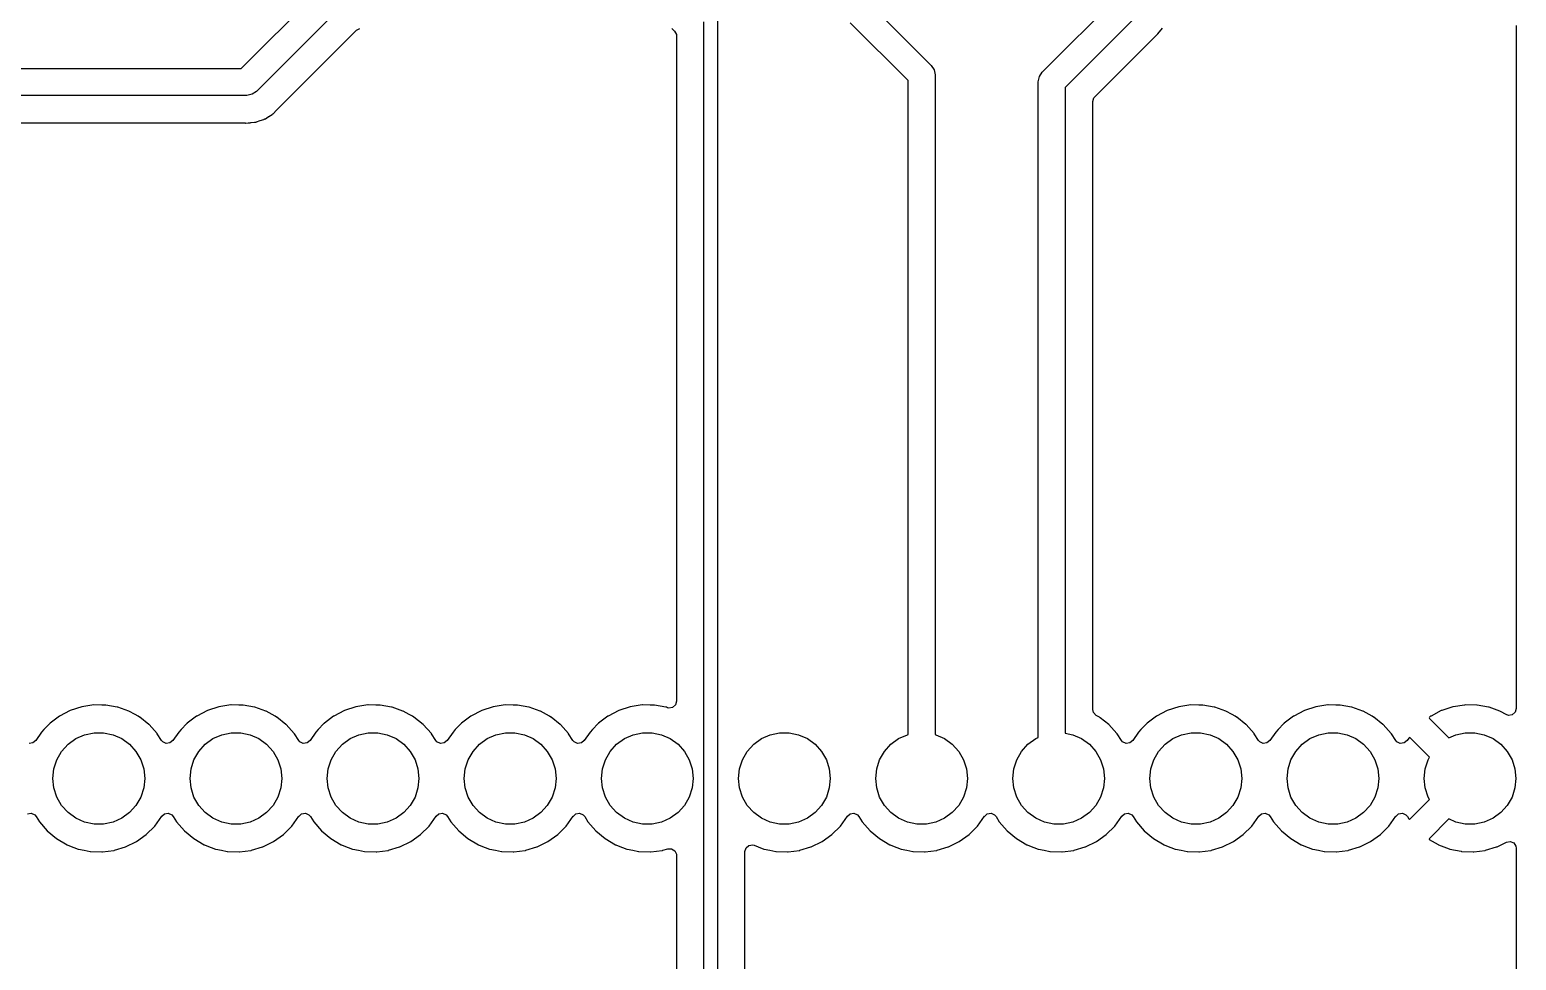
# Model space of a CAD drawing. Extents: x 132 to 182, y -154 to -53.
# Drawn here: x 154.8 to 182.34, y -136.67 to -119.43 of the extents above; entities that cross this region are included whole.
import ezdxf

# ---------------------------------------------------------------- set-up
doc = ezdxf.new("R2010")
doc.units = 0
doc.layers.add('BLACK', color=7, linetype='CONTINUOUS')

msp = doc.modelspace()

# ---------------------------------------------------------------- linework, layer by layer
at = {"layer": 'BLACK', "linetype": 'CONTINUOUS'}
for p, q in [((158.723, -120.146), (160.415, -118.454)), ((160.767, -118.808), (159.003, -120.573)), ((170.357, -118.949), (171.5, -120.092)), ((173.559, -120.219), (174.956, -118.822)), ((175.31, -119.176), (173.986, -120.5)), ((159.372, -120.923), (160.854, -119.44)), ((160.854, -119.44), (160.917, -119.406)), ((166.698, -119.41), (166.748, -119.46)), ((166.748, -119.46), (166.782, -119.522)), ((167.293, -143.865), (167.293, -119.286)), ((167.543, -119.234), (167.543, -143.917)), ((171.073, -120.373), (170.003, -119.303)), ((174.531, -120.673), (175.701, -119.504)), ((175.701, -119.504), (175.783, -119.4)), ((182.339, -119.354), (182.339, -132.007)), ((166.782, -119.522), (166.784, -119.549)), ((166.784, -119.549), (166.784, -131.871)), ((137.666, -120.146), (158.723, -120.146)), ((171.5, -120.092), (171.554, -120.173)), ((171.554, -120.173), (171.573, -120.269)), ((171.573, -120.269), (171.573, -132.488)), ((173.486, -120.396), (173.505, -120.3)), ((173.505, -120.3), (173.559, -120.219)), ((159.003, -120.573), (158.922, -120.627)), ((171.073, -132.488), (171.073, -120.373)), ((173.486, -132.542), (173.486, -120.396)), ((173.986, -120.5), (173.986, -132.461)), ((158.826, -120.646), (137.77, -120.646)), ((158.922, -120.627), (158.826, -120.646)), ((174.494, -120.762), (174.515, -120.694)), ((174.494, -132.022), (174.494, -120.762)), ((174.515, -120.694), (174.531, -120.673)), ((139.304, -121.154), (158.759, -121.154)), ((158.759, -121.154), (158.778, -121.156)), ((158.778, -121.156), (158.792, -121.158)), ((158.807, -121.159), (158.852, -121.155)), ((158.852, -121.155), (158.862, -121.154)), ((158.862, -121.154), (158.87, -121.154)), ((158.87, -121.154), (158.884, -121.153)), ((158.884, -121.153), (158.899, -121.151)), ((158.899, -121.151), (158.903, -121.151)), ((158.903, -121.151), (158.969, -121.145)), ((158.969, -121.145), (158.969, -121.145)), ((158.969, -121.145), (158.976, -121.145)), ((158.976, -121.145), (158.983, -121.143)), ((158.983, -121.143), (158.989, -121.141)), ((158.989, -121.141), (158.995, -121.14)), ((158.995, -121.14), (159.002, -121.139)), ((159.002, -121.139), (159.071, -121.114)), ((159.071, -121.114), (159.075, -121.113)), ((159.075, -121.113), (159.137, -121.093)), ((159.137, -121.093), (159.144, -121.09)), ((159.137, -121.093), (159.137, -121.093)), ((159.144, -121.09), (159.15, -121.087)), ((159.15, -121.087), (159.156, -121.084)), ((159.156, -121.084), (159.161, -121.081)), ((159.161, -121.081), (159.168, -121.079)), ((159.168, -121.079), (159.221, -121.044)), ((159.221, -121.044), (159.229, -121.039)), ((159.229, -121.039), (159.233, -121.036)), ((159.233, -121.036), (159.295, -120.999)), ((159.295, -120.999), (159.304, -120.991)), ((159.304, -120.991), (159.307, -120.989)), ((159.304, -120.991), (159.304, -120.991)), ((159.307, -120.989), (159.31, -120.986)), ((159.31, -120.986), (159.316, -120.982)), ((159.316, -120.982), (159.369, -120.926)), ((159.369, -120.926), (159.372, -120.923)), ((158.792, -121.158), (158.792, -121.158)), ((158.792, -121.158), (158.8, -121.159)), ((158.8, -121.159), (158.807, -121.159)), ((158.807, -121.159), (158.807, -121.159)), ((166.784, -131.871), (166.764, -131.94)), ((155.352, -132.149), (155.182, -132.277)), ((155.357, -132.146), (155.352, -132.149)), ((155.352, -132.149), (155.352, -132.149)), ((155.555, -132.043), (155.357, -132.146)), ((155.767, -131.973), (155.555, -132.043)), ((155.988, -131.939), (155.767, -131.973)), ((155.993, -131.939), (155.988, -131.939)), ((156.137, -131.941), (155.993, -131.939)), ((155.993, -131.939), (155.993, -131.939)), ((156.211, -131.942), (156.137, -131.941)), ((156.216, -131.943), (156.211, -131.942)), ((156.426, -131.98), (156.216, -131.943)), ((156.216, -131.943), (156.216, -131.943)), ((156.431, -131.981), (156.426, -131.98)), ((156.426, -131.98), (156.426, -131.98)), ((156.436, -131.983), (156.431, -131.981)), ((156.637, -132.054), (156.436, -131.983)), ((156.436, -131.983), (156.436, -131.983)), ((156.642, -132.056), (156.637, -132.054)), ((156.637, -132.054), (156.637, -132.054)), ((156.754, -132.118), (156.642, -132.056)), ((156.812, -132.15), (156.754, -132.118)), ((156.837, -132.164), (156.812, -132.15)), ((156.841, -132.167), (156.837, -132.164)), ((157.009, -132.299), (156.841, -132.167)), ((156.841, -132.167), (156.841, -132.167)), ((157.892, -132.149), (157.722, -132.277)), ((157.897, -132.146), (157.892, -132.149)), ((157.892, -132.149), (157.892, -132.149)), ((158.095, -132.043), (157.897, -132.146)), ((158.307, -131.973), (158.095, -132.043)), ((158.528, -131.939), (158.307, -131.973)), ((158.533, -131.939), (158.528, -131.939)), ((158.677, -131.941), (158.533, -131.939)), ((158.533, -131.939), (158.533, -131.939)), ((158.751, -131.942), (158.677, -131.941)), ((158.756, -131.943), (158.751, -131.942)), ((158.966, -131.98), (158.756, -131.943)), ((158.756, -131.943), (158.756, -131.943)), ((158.971, -131.981), (158.966, -131.98)), ((158.966, -131.98), (158.966, -131.98)), ((158.976, -131.983), (158.971, -131.981)), ((159.177, -132.054), (158.976, -131.983)), ((158.976, -131.983), (158.976, -131.983)), ((159.182, -132.056), (159.177, -132.054)), ((159.177, -132.054), (159.177, -132.054)), ((159.294, -132.118), (159.182, -132.056)), ((159.352, -132.15), (159.294, -132.118)), ((159.377, -132.164), (159.352, -132.15)), ((159.381, -132.167), (159.377, -132.164)), ((159.549, -132.299), (159.381, -132.167)), ((159.381, -132.167), (159.381, -132.167)), ((160.432, -132.149), (160.262, -132.277)), ((160.437, -132.146), (160.432, -132.149)), ((160.432, -132.149), (160.432, -132.149)), ((160.635, -132.043), (160.437, -132.146)), ((160.847, -131.973), (160.635, -132.043)), ((161.068, -131.939), (160.847, -131.973)), ((161.073, -131.939), (161.068, -131.939)), ((161.217, -131.941), (161.073, -131.939)), ((161.073, -131.939), (161.073, -131.939)), ((161.291, -131.942), (161.217, -131.941)), ((161.296, -131.943), (161.291, -131.942)), ((161.506, -131.98), (161.296, -131.943)), ((161.296, -131.943), (161.296, -131.943)), ((161.511, -131.981), (161.506, -131.98)), ((161.506, -131.98), (161.506, -131.98)), ((161.516, -131.983), (161.511, -131.981)), ((161.717, -132.054), (161.516, -131.983)), ((161.516, -131.983), (161.516, -131.983)), ((161.722, -132.056), (161.717, -132.054)), ((161.717, -132.054), (161.717, -132.054)), ((161.834, -132.118), (161.722, -132.056)), ((161.892, -132.15), (161.834, -132.118)), ((161.917, -132.164), (161.892, -132.15)), ((161.921, -132.167), (161.917, -132.164)), ((162.089, -132.299), (161.921, -132.167)), ((161.921, -132.167), (161.921, -132.167)), ((162.972, -132.149), (162.802, -132.277)), ((162.977, -132.146), (162.972, -132.149)), ((162.972, -132.149), (162.972, -132.149)), ((163.175, -132.043), (162.977, -132.146)), ((163.387, -131.973), (163.175, -132.043)), ((163.608, -131.939), (163.387, -131.973)), ((163.613, -131.939), (163.608, -131.939)), ((163.757, -131.941), (163.613, -131.939)), ((163.613, -131.939), (163.613, -131.939)), ((163.831, -131.942), (163.757, -131.941)), ((163.836, -131.943), (163.831, -131.942)), ((164.046, -131.98), (163.836, -131.943)), ((163.836, -131.943), (163.836, -131.943)), ((164.051, -131.981), (164.046, -131.98)), ((164.046, -131.98), (164.046, -131.98)), ((164.056, -131.983), (164.051, -131.981)), ((164.257, -132.054), (164.056, -131.983)), ((164.056, -131.983), (164.056, -131.983)), ((164.262, -132.056), (164.257, -132.054)), ((164.257, -132.054), (164.257, -132.054)), ((164.374, -132.118), (164.262, -132.056)), ((164.432, -132.15), (164.374, -132.118)), ((164.457, -132.164), (164.432, -132.15)), ((164.461, -132.167), (164.457, -132.164)), ((164.629, -132.299), (164.461, -132.167)), ((164.461, -132.167), (164.461, -132.167)), ((165.512, -132.149), (165.342, -132.277)), ((165.517, -132.146), (165.512, -132.149)), ((165.512, -132.149), (165.512, -132.149)), ((165.715, -132.043), (165.517, -132.146)), ((165.927, -131.973), (165.715, -132.043)), ((166.148, -131.939), (165.927, -131.973)), ((166.153, -131.939), (166.148, -131.939)), ((166.297, -131.941), (166.153, -131.939)), ((166.153, -131.939), (166.153, -131.939)), ((166.371, -131.942), (166.297, -131.941)), ((166.376, -131.943), (166.371, -131.942)), ((166.586, -131.98), (166.376, -131.943)), ((166.376, -131.943), (166.376, -131.943)), ((166.591, -131.981), (166.586, -131.98)), ((166.586, -131.98), (166.586, -131.98)), ((166.596, -131.983), (166.591, -131.981)), ((166.616, -131.99), (166.596, -131.983)), ((166.596, -131.983), (166.596, -131.983)), ((166.641, -131.996), (166.616, -131.99)), ((166.711, -131.986), (166.641, -131.996)), ((166.764, -131.94), (166.711, -131.986)), ((174.51, -132.081), (174.494, -132.022)), ((174.56, -132.132), (174.51, -132.081)), ((174.617, -132.164), (174.56, -132.132)), ((174.632, -132.175), (174.617, -132.164)), ((175.672, -132.149), (175.502, -132.277)), ((175.677, -132.146), (175.672, -132.149)), ((175.672, -132.149), (175.672, -132.149)), ((175.875, -132.043), (175.677, -132.146)), ((176.087, -131.973), (175.875, -132.043)), ((176.308, -131.939), (176.087, -131.973)), ((176.313, -131.939), (176.308, -131.939)), ((176.457, -131.941), (176.313, -131.939)), ((176.313, -131.939), (176.313, -131.939)), ((176.531, -131.942), (176.457, -131.941)), ((176.536, -131.943), (176.531, -131.942)), ((176.746, -131.98), (176.536, -131.943)), ((176.536, -131.943), (176.536, -131.943)), ((176.751, -131.981), (176.746, -131.98)), ((176.746, -131.98), (176.746, -131.98)), ((176.756, -131.983), (176.751, -131.981)), ((176.957, -132.054), (176.756, -131.983)), ((176.756, -131.983), (176.756, -131.983)), ((176.962, -132.056), (176.957, -132.054)), ((176.957, -132.054), (176.957, -132.054)), ((177.074, -132.118), (176.962, -132.056)), ((177.132, -132.15), (177.074, -132.118)), ((177.157, -132.164), (177.132, -132.15)), ((177.161, -132.167), (177.157, -132.164)), ((177.329, -132.299), (177.161, -132.167)), ((177.161, -132.167), (177.161, -132.167)), ((178.212, -132.149), (178.042, -132.277)), ((178.217, -132.146), (178.212, -132.149)), ((178.212, -132.149), (178.212, -132.149)), ((178.415, -132.043), (178.217, -132.146)), ((178.627, -131.973), (178.415, -132.043)), ((178.848, -131.939), (178.627, -131.973)), ((178.853, -131.939), (178.848, -131.939)), ((178.997, -131.941), (178.853, -131.939)), ((178.853, -131.939), (178.853, -131.939)), ((179.071, -131.942), (178.997, -131.941)), ((179.076, -131.943), (179.071, -131.942)), ((179.286, -131.98), (179.076, -131.943)), ((179.076, -131.943), (179.076, -131.943)), ((179.291, -131.981), (179.286, -131.98)), ((179.286, -131.98), (179.286, -131.98)), ((179.296, -131.983), (179.291, -131.981)), ((179.497, -132.054), (179.296, -131.983)), ((179.296, -131.983), (179.296, -131.983)), ((179.502, -132.056), (179.497, -132.054)), ((179.497, -132.054), (179.497, -132.054)), ((179.614, -132.118), (179.502, -132.056)), ((179.672, -132.15), (179.614, -132.118)), ((179.697, -132.164), (179.672, -132.15)), ((179.701, -132.167), (179.697, -132.164)), ((179.869, -132.299), (179.701, -132.167)), ((179.701, -132.167), (179.701, -132.167)), ((180.733, -132.164), (180.724, -132.176)), ((180.753, -132.149), (180.733, -132.164)), ((180.761, -132.144), (180.753, -132.149)), ((180.95, -132.045), (180.761, -132.144)), ((180.96, -132.041), (180.95, -132.045)), ((181.162, -131.975), (180.96, -132.041)), ((181.172, -131.973), (181.162, -131.975)), ((181.383, -131.941), (181.172, -131.973)), ((181.393, -131.94), (181.383, -131.941)), ((181.606, -131.943), (181.393, -131.94)), ((181.616, -131.944), (181.606, -131.943)), ((181.826, -131.981), (181.616, -131.944)), ((181.836, -131.983), (181.826, -131.981)), ((182.037, -132.055), (181.836, -131.983)), ((182.046, -132.059), (182.037, -132.055)), ((182.153, -132.118), (182.046, -132.059)), ((182.196, -132.132), (182.153, -132.118)), ((182.266, -132.122), (182.196, -132.132)), ((182.319, -132.075), (182.266, -132.122)), ((182.339, -132.007), (182.319, -132.075)), ((155.024, -132.441), (154.916, -132.599)), ((155.067, -132.396), (155.024, -132.441)), ((155.174, -132.284), (155.067, -132.396)), ((155.178, -132.28), (155.174, -132.284)), ((155.182, -132.277), (155.178, -132.28)), ((157.013, -132.302), (157.009, -132.299)), ((157.009, -132.299), (157.009, -132.299)), ((157.163, -132.467), (157.013, -132.302)), ((157.564, -132.441), (157.456, -132.599)), ((157.607, -132.396), (157.564, -132.441)), ((157.714, -132.284), (157.607, -132.396)), ((157.718, -132.28), (157.714, -132.284)), ((157.722, -132.277), (157.718, -132.28)), ((159.553, -132.302), (159.549, -132.299)), ((159.549, -132.299), (159.549, -132.299)), ((159.703, -132.467), (159.553, -132.302)), ((160.104, -132.441), (159.996, -132.599)), ((160.147, -132.396), (160.104, -132.441)), ((160.254, -132.284), (160.147, -132.396)), ((160.258, -132.28), (160.254, -132.284)), ((160.262, -132.277), (160.258, -132.28)), ((162.093, -132.302), (162.089, -132.299)), ((162.089, -132.299), (162.089, -132.299)), ((162.243, -132.467), (162.093, -132.302)), ((162.644, -132.441), (162.536, -132.599)), ((162.687, -132.396), (162.644, -132.441)), ((162.794, -132.284), (162.687, -132.396)), ((162.798, -132.28), (162.794, -132.284)), ((162.802, -132.277), (162.798, -132.28)), ((164.633, -132.302), (164.629, -132.299)), ((164.629, -132.299), (164.629, -132.299)), ((164.783, -132.467), (164.633, -132.302)), ((165.184, -132.441), (165.076, -132.599)), ((165.227, -132.396), (165.184, -132.441)), ((165.334, -132.284), (165.227, -132.396)), ((165.338, -132.28), (165.334, -132.284)), ((165.342, -132.277), (165.338, -132.28)), ((174.789, -132.299), (174.632, -132.175)), ((174.793, -132.302), (174.789, -132.299)), ((174.789, -132.299), (174.789, -132.299)), ((174.943, -132.467), (174.793, -132.302)), ((175.344, -132.441), (175.236, -132.599)), ((175.387, -132.396), (175.344, -132.441)), ((175.494, -132.284), (175.387, -132.396)), ((175.498, -132.28), (175.494, -132.284)), ((175.502, -132.277), (175.498, -132.28)), ((177.333, -132.302), (177.329, -132.299)), ((177.329, -132.299), (177.329, -132.299)), ((177.483, -132.467), (177.333, -132.302)), ((177.884, -132.441), (177.776, -132.599)), ((177.927, -132.396), (177.884, -132.441)), ((178.034, -132.284), (177.927, -132.396)), ((178.038, -132.28), (178.034, -132.284)), ((178.042, -132.277), (178.038, -132.28)), ((179.873, -132.302), (179.869, -132.299)), ((179.869, -132.299), (179.869, -132.299)), ((180.023, -132.467), (179.873, -132.302)), ((180.724, -132.176), (180.731, -132.188)), ((180.731, -132.188), (181.091, -132.548)), ((154.861, -132.644), (154.791, -132.652)), ((154.916, -132.599), (154.861, -132.644)), ((155.395, -132.8), (155.514, -132.668)), ((155.514, -132.668), (155.658, -132.563)), ((155.658, -132.563), (155.82, -132.491)), ((155.82, -132.491), (155.994, -132.454)), ((155.994, -132.454), (156.172, -132.454)), ((156.172, -132.454), (156.346, -132.491)), ((156.346, -132.491), (156.508, -132.563)), ((156.508, -132.563), (156.652, -132.668)), ((156.652, -132.668), (156.771, -132.8)), ((157.166, -132.472), (157.163, -132.467)), ((157.246, -132.596), (157.166, -132.472)), ((157.166, -132.472), (157.166, -132.472)), ((157.267, -132.621), (157.246, -132.596)), ((157.331, -132.652), (157.267, -132.621)), ((157.401, -132.644), (157.331, -132.652)), ((157.456, -132.599), (157.401, -132.644)), ((157.935, -132.8), (158.054, -132.668)), ((158.054, -132.668), (158.198, -132.563)), ((158.198, -132.563), (158.36, -132.491)), ((158.36, -132.491), (158.534, -132.454)), ((158.534, -132.454), (158.712, -132.454)), ((158.712, -132.454), (158.886, -132.491)), ((158.886, -132.491), (159.048, -132.563)), ((159.048, -132.563), (159.192, -132.668)), ((159.192, -132.668), (159.311, -132.8)), ((159.706, -132.472), (159.703, -132.467)), ((159.786, -132.596), (159.706, -132.472)), ((159.706, -132.472), (159.706, -132.472)), ((159.807, -132.621), (159.786, -132.596)), ((159.871, -132.652), (159.807, -132.621)), ((159.941, -132.644), (159.871, -132.652)), ((159.996, -132.599), (159.941, -132.644)), ((160.475, -132.8), (160.594, -132.668)), ((160.594, -132.668), (160.738, -132.563)), ((160.738, -132.563), (160.9, -132.491)), ((160.9, -132.491), (161.074, -132.454)), ((161.074, -132.454), (161.252, -132.454)), ((161.252, -132.454), (161.426, -132.491)), ((161.426, -132.491), (161.588, -132.563)), ((161.588, -132.563), (161.732, -132.668)), ((161.732, -132.668), (161.851, -132.8)), ((162.246, -132.472), (162.243, -132.467)), ((162.326, -132.596), (162.246, -132.472)), ((162.246, -132.472), (162.246, -132.472)), ((162.347, -132.621), (162.326, -132.596)), ((162.411, -132.652), (162.347, -132.621)), ((162.481, -132.644), (162.411, -132.652)), ((162.536, -132.599), (162.481, -132.644)), ((163.015, -132.8), (163.134, -132.668)), ((163.134, -132.668), (163.278, -132.563)), ((163.278, -132.563), (163.44, -132.491)), ((163.44, -132.491), (163.614, -132.454)), ((163.614, -132.454), (163.792, -132.454)), ((163.792, -132.454), (163.966, -132.491)), ((163.966, -132.491), (164.128, -132.563)), ((164.128, -132.563), (164.272, -132.668)), ((164.272, -132.668), (164.391, -132.8)), ((164.786, -132.472), (164.783, -132.467)), ((164.866, -132.596), (164.786, -132.472)), ((164.786, -132.472), (164.786, -132.472)), ((164.887, -132.621), (164.866, -132.596)), ((164.951, -132.652), (164.887, -132.621)), ((165.021, -132.644), (164.951, -132.652)), ((165.076, -132.599), (165.021, -132.644)), ((165.555, -132.8), (165.674, -132.668)), ((165.674, -132.668), (165.818, -132.563)), ((165.818, -132.563), (165.98, -132.491)), ((165.98, -132.491), (166.154, -132.454)), ((166.154, -132.454), (166.332, -132.454)), ((166.332, -132.454), (166.506, -132.491)), ((166.506, -132.491), (166.668, -132.563)), ((166.668, -132.563), (166.812, -132.668)), ((166.812, -132.668), (166.931, -132.8)), ((168.095, -132.8), (168.214, -132.668)), ((168.214, -132.668), (168.358, -132.563)), ((168.358, -132.563), (168.52, -132.491)), ((168.52, -132.491), (168.694, -132.454)), ((168.694, -132.454), (168.872, -132.454)), ((168.872, -132.454), (169.046, -132.491)), ((169.046, -132.491), (169.208, -132.563)), ((169.208, -132.563), (169.352, -132.668)), ((169.352, -132.668), (169.471, -132.8)), ((170.635, -132.8), (170.754, -132.668)), ((170.754, -132.668), (170.898, -132.563)), ((170.898, -132.563), (171.06, -132.491)), ((171.06, -132.491), (171.073, -132.488)), ((171.573, -132.488), (171.586, -132.491)), ((171.586, -132.491), (171.748, -132.563)), ((171.748, -132.563), (171.892, -132.668)), ((171.892, -132.668), (172.011, -132.8)), ((173.175, -132.8), (173.294, -132.668)), ((173.294, -132.668), (173.438, -132.563)), ((173.438, -132.563), (173.486, -132.542)), ((173.986, -132.461), (174.126, -132.491)), ((174.126, -132.491), (174.288, -132.563)), ((174.288, -132.563), (174.432, -132.668)), ((174.432, -132.668), (174.551, -132.8)), ((174.946, -132.472), (174.943, -132.467)), ((175.026, -132.596), (174.946, -132.472)), ((174.946, -132.472), (174.946, -132.472)), ((175.047, -132.621), (175.026, -132.596)), ((175.111, -132.652), (175.047, -132.621)), ((175.181, -132.644), (175.111, -132.652)), ((175.236, -132.599), (175.181, -132.644)), ((175.715, -132.8), (175.834, -132.668)), ((175.834, -132.668), (175.978, -132.563)), ((175.978, -132.563), (176.14, -132.491)), ((176.14, -132.491), (176.314, -132.454)), ((176.314, -132.454), (176.492, -132.454)), ((176.492, -132.454), (176.666, -132.491)), ((176.666, -132.491), (176.828, -132.563)), ((176.828, -132.563), (176.972, -132.668)), ((176.972, -132.668), (177.091, -132.8)), ((177.486, -132.472), (177.483, -132.467)), ((177.566, -132.596), (177.486, -132.472)), ((177.486, -132.472), (177.486, -132.472)), ((177.587, -132.621), (177.566, -132.596)), ((177.651, -132.652), (177.587, -132.621)), ((177.721, -132.644), (177.651, -132.652)), ((177.776, -132.599), (177.721, -132.644)), ((178.255, -132.8), (178.374, -132.668)), ((178.374, -132.668), (178.518, -132.563)), ((178.518, -132.563), (178.68, -132.491)), ((178.68, -132.491), (178.854, -132.454)), ((178.854, -132.454), (179.032, -132.454)), ((179.032, -132.454), (179.206, -132.491)), ((179.206, -132.491), (179.368, -132.563)), ((179.368, -132.563), (179.512, -132.668)), ((179.512, -132.668), (179.631, -132.8)), ((180.026, -132.472), (180.023, -132.467)), ((180.107, -132.597), (180.026, -132.472)), ((180.026, -132.472), (180.026, -132.472)), ((180.127, -132.621), (180.107, -132.597)), ((180.191, -132.652), (180.127, -132.621)), ((180.262, -132.644), (180.191, -132.652)), ((180.316, -132.599), (180.262, -132.644)), ((180.349, -132.552), (180.316, -132.599)), ((180.361, -132.542), (180.349, -132.552)), ((180.373, -132.548), (180.361, -132.542)), ((180.733, -132.908), (180.373, -132.548)), ((181.091, -132.548), (181.22, -132.491)), ((181.22, -132.491), (181.394, -132.454)), ((181.394, -132.454), (181.572, -132.454)), ((181.572, -132.454), (181.746, -132.491)), ((181.746, -132.491), (181.908, -132.563)), ((181.908, -132.563), (182.052, -132.668)), ((182.052, -132.668), (182.171, -132.8)), ((155.252, -133.122), (155.306, -132.953)), ((155.306, -132.953), (155.395, -132.8)), ((156.771, -132.8), (156.86, -132.953)), ((156.86, -132.953), (156.914, -133.122)), ((157.792, -133.122), (157.846, -132.953)), ((157.846, -132.953), (157.935, -132.8)), ((159.311, -132.8), (159.4, -132.953)), ((159.4, -132.953), (159.454, -133.122)), ((160.332, -133.122), (160.386, -132.953)), ((160.386, -132.953), (160.475, -132.8)), ((161.851, -132.8), (161.94, -132.953)), ((161.94, -132.953), (161.994, -133.122)), ((162.872, -133.122), (162.926, -132.953)), ((162.926, -132.953), (163.015, -132.8)), ((164.391, -132.8), (164.48, -132.953)), ((164.48, -132.953), (164.534, -133.122)), ((165.412, -133.122), (165.466, -132.953)), ((165.466, -132.953), (165.555, -132.8)), ((166.931, -132.8), (167.02, -132.953)), ((167.02, -132.953), (167.074, -133.122)), ((167.952, -133.122), (168.006, -132.953)), ((168.006, -132.953), (168.095, -132.8)), ((169.471, -132.8), (169.56, -132.953)), ((169.56, -132.953), (169.614, -133.122)), ((170.492, -133.122), (170.546, -132.953)), ((170.546, -132.953), (170.635, -132.8)), ((172.011, -132.8), (172.1, -132.953)), ((172.1, -132.953), (172.154, -133.122)), ((173.032, -133.122), (173.086, -132.953)), ((173.086, -132.953), (173.175, -132.8)), ((174.551, -132.8), (174.64, -132.953)), ((174.64, -132.953), (174.694, -133.122)), ((175.572, -133.122), (175.626, -132.953)), ((175.626, -132.953), (175.715, -132.8)), ((177.091, -132.8), (177.18, -132.953)), ((177.18, -132.953), (177.234, -133.122)), ((178.112, -133.122), (178.166, -132.953)), ((178.166, -132.953), (178.255, -132.8)), ((179.631, -132.8), (179.72, -132.953)), ((179.72, -132.953), (179.774, -133.122)), ((180.652, -133.122), (180.706, -132.953)), ((180.706, -132.953), (180.733, -132.908)), ((182.171, -132.8), (182.26, -132.953)), ((182.26, -132.953), (182.314, -133.122)), ((155.233, -133.299), (155.252, -133.122)), ((156.914, -133.122), (156.933, -133.299)), ((157.773, -133.299), (157.792, -133.122)), ((159.454, -133.122), (159.473, -133.299)), ((160.313, -133.299), (160.332, -133.122)), ((161.994, -133.122), (162.013, -133.299)), ((162.853, -133.299), (162.872, -133.122)), ((164.534, -133.122), (164.553, -133.299)), ((165.393, -133.299), (165.412, -133.122)), ((167.074, -133.122), (167.093, -133.299)), ((167.933, -133.299), (167.952, -133.122)), ((169.614, -133.122), (169.633, -133.299)), ((170.473, -133.299), (170.492, -133.122)), ((172.154, -133.122), (172.173, -133.299)), ((173.013, -133.299), (173.032, -133.122)), ((174.694, -133.122), (174.713, -133.299)), ((175.553, -133.299), (175.572, -133.122)), ((177.234, -133.122), (177.253, -133.299)), ((178.093, -133.299), (178.112, -133.122)), ((179.774, -133.122), (179.793, -133.299)), ((180.633, -133.299), (180.652, -133.122)), ((182.314, -133.122), (182.333, -133.299)), ((155.252, -133.476), (155.233, -133.299)), ((155.306, -133.645), (155.252, -133.476)), ((156.914, -133.476), (156.86, -133.645)), ((156.933, -133.299), (156.914, -133.476)), ((157.792, -133.476), (157.773, -133.299)), ((157.846, -133.645), (157.792, -133.476)), ((159.454, -133.476), (159.4, -133.645)), ((159.473, -133.299), (159.454, -133.476)), ((160.332, -133.476), (160.313, -133.299)), ((160.386, -133.645), (160.332, -133.476)), ((161.994, -133.476), (161.94, -133.645)), ((162.013, -133.299), (161.994, -133.476)), ((162.872, -133.476), (162.853, -133.299)), ((162.926, -133.645), (162.872, -133.476)), ((164.534, -133.476), (164.48, -133.645)), ((164.553, -133.299), (164.534, -133.476)), ((165.412, -133.476), (165.393, -133.299)), ((165.466, -133.645), (165.412, -133.476)), ((167.074, -133.476), (167.02, -133.645)), ((167.093, -133.299), (167.074, -133.476)), ((167.952, -133.476), (167.933, -133.299)), ((168.006, -133.645), (167.952, -133.476)), ((169.614, -133.476), (169.56, -133.645)), ((169.633, -133.299), (169.614, -133.476)), ((170.492, -133.476), (170.473, -133.299)), ((170.546, -133.645), (170.492, -133.476)), ((172.154, -133.476), (172.1, -133.645)), ((172.173, -133.299), (172.154, -133.476)), ((173.032, -133.476), (173.013, -133.299)), ((173.086, -133.645), (173.032, -133.476)), ((174.694, -133.476), (174.64, -133.645)), ((174.713, -133.299), (174.694, -133.476)), ((175.572, -133.476), (175.553, -133.299)), ((175.626, -133.645), (175.572, -133.476)), ((177.234, -133.476), (177.18, -133.645)), ((177.253, -133.299), (177.234, -133.476)), ((178.112, -133.476), (178.093, -133.299)), ((178.166, -133.645), (178.112, -133.476)), ((179.774, -133.476), (179.72, -133.645)), ((179.793, -133.299), (179.774, -133.476)), ((180.652, -133.476), (180.633, -133.299)), ((180.706, -133.645), (180.652, -133.476)), ((182.314, -133.476), (182.26, -133.645)), ((182.333, -133.299), (182.314, -133.476)), ((155.395, -133.799), (155.306, -133.645)), ((155.514, -133.931), (155.395, -133.799)), ((156.771, -133.799), (156.652, -133.931)), ((156.86, -133.645), (156.771, -133.799)), ((157.935, -133.799), (157.846, -133.645)), ((158.054, -133.931), (157.935, -133.799)), ((159.311, -133.799), (159.192, -133.931)), ((159.4, -133.645), (159.311, -133.799)), ((160.475, -133.799), (160.386, -133.645)), ((160.594, -133.931), (160.475, -133.799)), ((161.851, -133.799), (161.732, -133.931)), ((161.94, -133.645), (161.851, -133.799)), ((163.015, -133.799), (162.926, -133.645)), ((163.134, -133.931), (163.015, -133.799)), ((164.391, -133.799), (164.272, -133.931)), ((164.48, -133.645), (164.391, -133.799)), ((165.555, -133.799), (165.466, -133.645)), ((165.674, -133.931), (165.555, -133.799)), ((166.931, -133.799), (166.812, -133.931)), ((167.02, -133.645), (166.931, -133.799)), ((168.095, -133.799), (168.006, -133.645)), ((168.214, -133.931), (168.095, -133.799)), ((169.471, -133.799), (169.352, -133.931)), ((169.56, -133.645), (169.471, -133.799)), ((170.635, -133.799), (170.546, -133.645)), ((170.754, -133.931), (170.635, -133.799)), ((172.011, -133.799), (171.892, -133.931)), ((172.1, -133.645), (172.011, -133.799)), ((173.175, -133.799), (173.086, -133.645)), ((173.294, -133.931), (173.175, -133.799)), ((174.551, -133.799), (174.432, -133.931)), ((174.64, -133.645), (174.551, -133.799)), ((175.715, -133.799), (175.626, -133.645)), ((175.834, -133.931), (175.715, -133.799)), ((177.091, -133.799), (176.972, -133.931)), ((177.18, -133.645), (177.091, -133.799)), ((178.255, -133.799), (178.166, -133.645)), ((178.374, -133.931), (178.255, -133.799)), ((179.631, -133.799), (179.512, -133.931)), ((179.72, -133.645), (179.631, -133.799)), ((180.369, -134.054), (180.733, -133.69)), ((180.733, -133.69), (180.706, -133.645)), ((182.171, -133.799), (182.052, -133.931)), ((182.26, -133.645), (182.171, -133.799)), ((154.76, -133.959), (154.83, -133.947)), ((154.83, -133.947), (154.895, -133.974)), ((154.895, -133.974), (154.923, -134.006)), ((154.923, -134.006), (154.983, -134.104)), ((155.658, -134.035), (155.514, -133.931)), ((155.82, -134.108), (155.658, -134.035)), ((156.508, -134.035), (156.346, -134.108)), ((156.652, -133.931), (156.508, -134.035)), ((157.121, -134.183), (157.251, -134.001)), ((157.251, -134.001), (157.253, -134.002)), ((157.253, -134.002), (157.3, -133.959)), ((157.3, -133.959), (157.37, -133.947)), ((157.37, -133.947), (157.435, -133.974)), ((157.435, -133.974), (157.463, -134.006)), ((157.463, -134.006), (157.523, -134.104)), ((158.198, -134.035), (158.054, -133.931)), ((158.36, -134.108), (158.198, -134.035)), ((159.048, -134.035), (158.886, -134.108)), ((159.192, -133.931), (159.048, -134.035)), ((159.661, -134.183), (159.791, -134.001)), ((159.791, -134.001), (159.793, -134.002)), ((159.793, -134.002), (159.84, -133.959)), ((159.84, -133.959), (159.91, -133.947)), ((159.91, -133.947), (159.975, -133.974)), ((159.975, -133.974), (160.003, -134.006)), ((160.003, -134.006), (160.063, -134.104)), ((160.738, -134.035), (160.594, -133.931)), ((160.9, -134.108), (160.738, -134.035)), ((161.588, -134.035), (161.426, -134.108)), ((161.732, -133.931), (161.588, -134.035)), ((162.201, -134.183), (162.331, -134.001)), ((162.331, -134.001), (162.333, -134.002)), ((162.333, -134.002), (162.38, -133.959)), ((162.38, -133.959), (162.45, -133.947)), ((162.45, -133.947), (162.515, -133.974)), ((162.515, -133.974), (162.543, -134.006)), ((162.543, -134.006), (162.603, -134.104)), ((163.278, -134.035), (163.134, -133.931)), ((163.44, -134.108), (163.278, -134.035)), ((164.128, -134.035), (163.966, -134.108)), ((164.272, -133.931), (164.128, -134.035)), ((164.741, -134.183), (164.871, -134.001)), ((164.871, -134.001), (164.873, -134.002)), ((164.873, -134.002), (164.92, -133.959)), ((164.92, -133.959), (164.99, -133.947)), ((164.99, -133.947), (165.055, -133.974)), ((165.055, -133.974), (165.083, -134.006)), ((165.083, -134.006), (165.143, -134.104)), ((165.818, -134.035), (165.674, -133.931)), ((165.98, -134.108), (165.818, -134.035)), ((166.668, -134.035), (166.506, -134.108)), ((166.812, -133.931), (166.668, -134.035)), ((168.358, -134.035), (168.214, -133.931)), ((168.52, -134.108), (168.358, -134.035)), ((169.208, -134.035), (169.046, -134.108)), ((169.352, -133.931), (169.208, -134.035)), ((169.821, -134.183), (169.951, -134.001)), ((169.951, -134.001), (169.953, -134.002)), ((169.953, -134.002), (170, -133.959)), ((170, -133.959), (170.07, -133.947)), ((170.07, -133.947), (170.135, -133.974)), ((170.135, -133.974), (170.163, -134.006)), ((170.163, -134.006), (170.223, -134.104)), ((170.898, -134.035), (170.754, -133.931)), ((171.06, -134.108), (170.898, -134.035)), ((171.748, -134.035), (171.586, -134.108)), ((171.892, -133.931), (171.748, -134.035)), ((172.361, -134.183), (172.491, -134.001)), ((172.491, -134.001), (172.493, -134.002)), ((172.493, -134.002), (172.54, -133.959)), ((172.54, -133.959), (172.61, -133.947)), ((172.61, -133.947), (172.675, -133.974)), ((172.675, -133.974), (172.703, -134.006)), ((172.703, -134.006), (172.763, -134.104)), ((173.438, -134.035), (173.294, -133.931)), ((173.6, -134.108), (173.438, -134.035)), ((174.288, -134.035), (174.126, -134.108)), ((174.432, -133.931), (174.288, -134.035)), ((174.901, -134.183), (175.031, -134.001)), ((175.031, -134.001), (175.033, -134.002)), ((175.033, -134.002), (175.08, -133.959)), ((175.08, -133.959), (175.15, -133.947)), ((175.15, -133.947), (175.215, -133.974)), ((175.215, -133.974), (175.243, -134.006)), ((175.243, -134.006), (175.303, -134.104)), ((175.978, -134.035), (175.834, -133.931)), ((176.14, -134.108), (175.978, -134.035)), ((176.828, -134.035), (176.666, -134.108)), ((176.972, -133.931), (176.828, -134.035)), ((177.441, -134.183), (177.571, -134.001)), ((177.571, -134.001), (177.573, -134.002)), ((177.573, -134.002), (177.62, -133.959)), ((177.62, -133.959), (177.69, -133.947)), ((177.69, -133.947), (177.755, -133.974)), ((177.755, -133.974), (177.783, -134.006)), ((177.783, -134.006), (177.843, -134.104)), ((178.518, -134.035), (178.374, -133.931)), ((178.68, -134.108), (178.518, -134.035)), ((179.368, -134.035), (179.206, -134.108)), ((179.512, -133.931), (179.368, -134.035)), ((179.981, -134.183), (180.111, -134.001)), ((180.111, -134.001), (180.113, -134.002)), ((180.113, -134.002), (180.16, -133.959)), ((180.16, -133.959), (180.23, -133.946)), ((180.23, -133.946), (180.295, -133.974)), ((180.295, -133.974), (180.323, -134.006)), ((180.323, -134.006), (180.349, -134.049)), ((180.349, -134.049), (180.36, -134.058)), ((180.36, -134.058), (180.369, -134.054)), ((181.091, -134.05), (180.73, -134.412)), ((181.22, -134.108), (181.091, -134.05)), ((181.908, -134.035), (181.746, -134.108)), ((182.052, -133.931), (181.908, -134.035)), ((154.983, -134.104), (155.129, -134.273)), ((155.129, -134.273), (155.301, -134.416)), ((155.994, -134.145), (155.82, -134.108)), ((156.172, -134.145), (155.994, -134.145)), ((156.346, -134.108), (156.172, -134.145)), ((156.781, -134.47), (156.963, -134.34)), ((156.963, -134.34), (157.121, -134.183)), ((157.523, -134.104), (157.669, -134.273)), ((157.669, -134.273), (157.841, -134.416)), ((158.534, -134.145), (158.36, -134.108)), ((158.712, -134.145), (158.534, -134.145)), ((158.886, -134.108), (158.712, -134.145)), ((159.321, -134.47), (159.503, -134.34)), ((159.503, -134.34), (159.661, -134.183)), ((160.063, -134.104), (160.209, -134.273)), ((160.209, -134.273), (160.381, -134.416)), ((161.074, -134.145), (160.9, -134.108)), ((161.252, -134.145), (161.074, -134.145)), ((161.426, -134.108), (161.252, -134.145)), ((161.861, -134.47), (162.043, -134.34)), ((162.043, -134.34), (162.201, -134.183)), ((162.603, -134.104), (162.749, -134.273)), ((162.749, -134.273), (162.921, -134.416)), ((163.614, -134.145), (163.44, -134.108)), ((163.792, -134.145), (163.614, -134.145)), ((163.966, -134.108), (163.792, -134.145)), ((164.401, -134.47), (164.583, -134.34)), ((164.583, -134.34), (164.741, -134.183)), ((165.143, -134.104), (165.289, -134.273)), ((165.289, -134.273), (165.461, -134.416)), ((166.154, -134.145), (165.98, -134.108)), ((166.332, -134.145), (166.154, -134.145)), ((166.506, -134.108), (166.332, -134.145)), ((168.694, -134.145), (168.52, -134.108)), ((168.872, -134.145), (168.694, -134.145)), ((169.046, -134.108), (168.872, -134.145)), ((169.481, -134.47), (169.663, -134.34)), ((169.663, -134.34), (169.821, -134.183)), ((170.223, -134.104), (170.369, -134.273)), ((170.369, -134.273), (170.541, -134.416)), ((171.234, -134.145), (171.06, -134.108)), ((171.412, -134.145), (171.234, -134.145)), ((171.586, -134.108), (171.412, -134.145)), ((172.021, -134.47), (172.203, -134.34)), ((172.203, -134.34), (172.361, -134.183)), ((172.763, -134.104), (172.909, -134.273)), ((172.909, -134.273), (173.081, -134.416)), ((173.774, -134.145), (173.6, -134.108)), ((173.952, -134.145), (173.774, -134.145)), ((174.126, -134.108), (173.952, -134.145)), ((174.561, -134.47), (174.743, -134.34)), ((174.743, -134.34), (174.901, -134.183)), ((175.303, -134.104), (175.449, -134.273)), ((175.449, -134.273), (175.621, -134.416)), ((176.314, -134.145), (176.14, -134.108)), ((176.492, -134.145), (176.314, -134.145)), ((176.666, -134.108), (176.492, -134.145)), ((177.101, -134.47), (177.283, -134.34)), ((177.283, -134.34), (177.441, -134.183)), ((177.843, -134.104), (177.989, -134.273)), ((177.989, -134.273), (178.161, -134.416)), ((178.854, -134.145), (178.68, -134.108)), ((179.032, -134.145), (178.854, -134.145)), ((179.206, -134.108), (179.032, -134.145)), ((179.641, -134.47), (179.823, -134.34)), ((179.823, -134.34), (179.981, -134.183)), ((181.394, -134.145), (181.22, -134.108)), ((181.572, -134.145), (181.394, -134.145)), ((181.746, -134.108), (181.572, -134.145)), ((155.301, -134.416), (155.494, -134.529)), ((155.494, -134.529), (155.499, -134.53)), ((155.499, -134.53), (155.499, -134.53)), ((155.499, -134.53), (155.542, -134.547)), ((155.542, -134.547), (155.703, -134.608)), ((155.703, -134.608), (155.708, -134.609)), ((155.708, -134.609), (155.708, -134.609)), ((155.708, -134.609), (155.813, -134.631)), ((155.813, -134.631), (155.922, -134.653)), ((156.15, -134.66), (156.361, -134.633)), ((156.361, -134.633), (156.361, -134.633)), ((156.361, -134.633), (156.366, -134.633)), ((156.366, -134.633), (156.371, -134.631)), ((156.371, -134.631), (156.575, -134.57)), ((156.575, -134.57), (156.58, -134.568)), ((156.575, -134.57), (156.575, -134.57)), ((156.58, -134.568), (156.781, -134.47)), ((157.841, -134.416), (158.034, -134.529)), ((158.034, -134.529), (158.039, -134.53)), ((158.039, -134.53), (158.039, -134.53)), ((158.039, -134.53), (158.082, -134.547)), ((158.082, -134.547), (158.243, -134.608)), ((158.243, -134.608), (158.248, -134.609)), ((158.248, -134.609), (158.248, -134.609)), ((158.248, -134.609), (158.353, -134.631)), ((158.353, -134.631), (158.462, -134.653)), ((158.69, -134.66), (158.901, -134.633)), ((158.901, -134.633), (158.901, -134.633)), ((158.901, -134.633), (158.906, -134.633)), ((158.906, -134.633), (158.911, -134.631)), ((158.911, -134.631), (159.115, -134.57)), ((159.115, -134.57), (159.12, -134.568)), ((159.115, -134.57), (159.115, -134.57)), ((159.12, -134.568), (159.321, -134.47)), ((160.381, -134.416), (160.574, -134.529)), ((160.574, -134.529), (160.579, -134.53)), ((160.579, -134.53), (160.579, -134.53)), ((160.579, -134.53), (160.622, -134.547)), ((160.622, -134.547), (160.783, -134.608)), ((160.783, -134.608), (160.788, -134.609)), ((160.788, -134.609), (160.788, -134.609)), ((160.788, -134.609), (160.893, -134.631)), ((160.893, -134.631), (161.002, -134.653)), ((161.23, -134.66), (161.441, -134.633)), ((161.441, -134.633), (161.441, -134.633)), ((161.441, -134.633), (161.446, -134.633)), ((161.446, -134.633), (161.451, -134.631)), ((161.451, -134.631), (161.655, -134.57)), ((161.655, -134.57), (161.66, -134.568)), ((161.655, -134.57), (161.655, -134.57)), ((161.66, -134.568), (161.861, -134.47)), ((162.921, -134.416), (163.114, -134.529)), ((163.114, -134.529), (163.119, -134.53)), ((163.119, -134.53), (163.119, -134.53)), ((163.119, -134.53), (163.162, -134.547)), ((163.162, -134.547), (163.323, -134.608)), ((163.323, -134.608), (163.328, -134.609)), ((163.328, -134.609), (163.328, -134.609)), ((163.328, -134.609), (163.433, -134.631)), ((163.433, -134.631), (163.542, -134.653)), ((163.77, -134.66), (163.981, -134.633)), ((163.981, -134.633), (163.981, -134.633)), ((163.981, -134.633), (163.986, -134.633)), ((163.986, -134.633), (163.991, -134.631)), ((163.991, -134.631), (164.195, -134.57)), ((164.195, -134.57), (164.2, -134.568)), ((164.195, -134.57), (164.195, -134.57)), ((164.2, -134.568), (164.401, -134.47)), ((165.461, -134.416), (165.654, -134.529)), ((165.654, -134.529), (165.659, -134.53)), ((165.659, -134.53), (165.659, -134.53)), ((165.659, -134.53), (165.702, -134.547)), ((165.702, -134.547), (165.863, -134.608)), ((165.863, -134.608), (165.868, -134.609)), ((165.868, -134.609), (165.868, -134.609)), ((165.868, -134.609), (165.973, -134.631)), ((165.973, -134.631), (166.082, -134.653)), ((166.31, -134.66), (166.521, -134.633)), ((166.521, -134.633), (166.521, -134.633)), ((166.521, -134.633), (166.526, -134.633)), ((166.526, -134.633), (166.531, -134.631)), ((166.531, -134.631), (166.622, -134.604)), ((166.531, -134.631), (166.531, -134.631)), ((166.622, -134.604), (166.693, -134.603)), ((166.693, -134.603), (166.753, -134.641)), ((166.753, -134.641), (166.783, -134.706)), ((168.052, -134.657), (168.072, -134.589)), ((168.072, -134.589), (168.125, -134.542)), ((168.125, -134.542), (168.195, -134.532)), ((168.195, -134.532), (168.222, -134.539)), ((168.222, -134.539), (168.298, -134.568)), ((168.298, -134.568), (168.403, -134.608)), ((168.403, -134.608), (168.408, -134.609)), ((168.408, -134.609), (168.408, -134.609)), ((168.408, -134.609), (168.513, -134.631)), ((168.513, -134.631), (168.622, -134.653)), ((168.85, -134.66), (169.061, -134.633)), ((169.061, -134.633), (169.061, -134.633)), ((169.061, -134.633), (169.066, -134.633)), ((169.066, -134.633), (169.071, -134.631)), ((169.071, -134.631), (169.275, -134.57)), ((169.275, -134.57), (169.28, -134.568)), ((169.275, -134.57), (169.275, -134.57)), ((169.28, -134.568), (169.481, -134.47)), ((170.541, -134.416), (170.734, -134.529)), ((170.734, -134.529), (170.739, -134.53)), ((170.739, -134.53), (170.739, -134.53)), ((170.739, -134.53), (170.782, -134.547)), ((170.782, -134.547), (170.943, -134.608)), ((170.943, -134.608), (170.948, -134.609)), ((170.948, -134.609), (170.948, -134.609)), ((170.948, -134.609), (171.053, -134.631)), ((171.053, -134.631), (171.162, -134.653)), ((171.39, -134.66), (171.601, -134.633)), ((171.601, -134.633), (171.601, -134.633)), ((171.601, -134.633), (171.606, -134.633)), ((171.606, -134.633), (171.611, -134.631)), ((171.611, -134.631), (171.815, -134.57)), ((171.815, -134.57), (171.82, -134.568)), ((171.815, -134.57), (171.815, -134.57)), ((171.82, -134.568), (172.021, -134.47)), ((173.081, -134.416), (173.274, -134.529)), ((173.274, -134.529), (173.279, -134.53)), ((173.279, -134.53), (173.279, -134.53)), ((173.279, -134.53), (173.322, -134.547)), ((173.322, -134.547), (173.483, -134.608)), ((173.483, -134.608), (173.488, -134.609)), ((173.488, -134.609), (173.488, -134.609)), ((173.488, -134.609), (173.593, -134.631)), ((173.593, -134.631), (173.702, -134.653)), ((173.93, -134.66), (174.141, -134.633)), ((174.141, -134.633), (174.141, -134.633)), ((174.141, -134.633), (174.146, -134.633)), ((174.146, -134.633), (174.151, -134.631)), ((174.151, -134.631), (174.355, -134.57)), ((174.355, -134.57), (174.36, -134.568)), ((174.355, -134.57), (174.355, -134.57)), ((174.36, -134.568), (174.561, -134.47)), ((175.621, -134.416), (175.814, -134.529)), ((175.814, -134.529), (175.819, -134.53)), ((175.819, -134.53), (175.819, -134.53)), ((175.819, -134.53), (175.862, -134.547)), ((175.862, -134.547), (176.023, -134.608)), ((176.023, -134.608), (176.028, -134.609)), ((176.028, -134.609), (176.028, -134.609)), ((176.028, -134.609), (176.133, -134.631)), ((176.133, -134.631), (176.242, -134.653)), ((176.47, -134.66), (176.681, -134.633)), ((176.681, -134.633), (176.681, -134.633)), ((176.681, -134.633), (176.686, -134.633)), ((176.686, -134.633), (176.691, -134.631)), ((176.691, -134.631), (176.895, -134.57)), ((176.895, -134.57), (176.9, -134.568)), ((176.895, -134.57), (176.895, -134.57)), ((176.9, -134.568), (177.101, -134.47)), ((178.161, -134.416), (178.354, -134.529)), ((178.354, -134.529), (178.359, -134.53)), ((178.359, -134.53), (178.359, -134.53)), ((178.359, -134.53), (178.402, -134.547)), ((178.402, -134.547), (178.563, -134.608)), ((178.563, -134.608), (178.568, -134.609)), ((178.568, -134.609), (178.568, -134.609)), ((178.568, -134.609), (178.673, -134.631)), ((178.673, -134.631), (178.782, -134.653)), ((179.01, -134.66), (179.221, -134.633)), ((179.221, -134.633), (179.221, -134.633)), ((179.221, -134.633), (179.226, -134.633)), ((179.226, -134.633), (179.231, -134.631)), ((179.231, -134.631), (179.435, -134.57)), ((179.435, -134.57), (179.44, -134.568)), ((179.435, -134.57), (179.435, -134.57)), ((179.44, -134.568), (179.641, -134.47)), ((180.73, -134.412), (180.723, -134.424)), ((180.723, -134.424), (180.728, -134.431)), ((180.728, -134.431), (180.89, -134.525)), ((180.89, -134.525), (180.899, -134.53)), ((180.899, -134.53), (181.098, -134.606)), ((181.098, -134.606), (181.108, -134.609)), ((181.108, -134.609), (181.317, -134.651)), ((181.55, -134.66), (181.761, -134.633)), ((181.761, -134.633), (181.771, -134.631)), ((181.771, -134.631), (181.975, -134.569)), ((181.975, -134.569), (181.985, -134.566)), ((181.985, -134.566), (182.158, -134.481)), ((182.158, -134.481), (182.228, -134.469)), ((182.228, -134.469), (182.293, -134.496)), ((182.293, -134.496), (182.333, -134.555)), ((182.333, -134.555), (182.339, -134.594)), ((182.339, -134.594), (182.339, -144.125)), ((155.922, -134.653), (155.927, -134.653)), ((155.927, -134.653), (155.927, -134.653)), ((155.927, -134.653), (156.14, -134.661)), ((156.14, -134.661), (156.14, -134.661)), ((156.14, -134.661), (156.145, -134.661)), ((156.145, -134.661), (156.15, -134.66)), ((156.15, -134.66), (156.15, -134.66)), ((158.462, -134.653), (158.467, -134.653)), ((158.467, -134.653), (158.467, -134.653)), ((158.467, -134.653), (158.68, -134.661)), ((158.68, -134.661), (158.68, -134.661)), ((158.68, -134.661), (158.685, -134.661)), ((158.685, -134.661), (158.69, -134.66)), ((158.69, -134.66), (158.69, -134.66)), ((161.002, -134.653), (161.007, -134.653)), ((161.007, -134.653), (161.007, -134.653)), ((161.007, -134.653), (161.22, -134.661)), ((161.22, -134.661), (161.22, -134.661)), ((161.22, -134.661), (161.225, -134.661)), ((161.225, -134.661), (161.23, -134.66)), ((161.23, -134.66), (161.23, -134.66)), ((163.542, -134.653), (163.547, -134.653)), ((163.547, -134.653), (163.547, -134.653)), ((163.547, -134.653), (163.76, -134.661)), ((163.76, -134.661), (163.76, -134.661)), ((163.76, -134.661), (163.765, -134.661)), ((163.765, -134.661), (163.77, -134.66)), ((163.77, -134.66), (163.77, -134.66)), ((166.082, -134.653), (166.087, -134.653)), ((166.087, -134.653), (166.087, -134.653)), ((166.087, -134.653), (166.3, -134.661)), ((166.3, -134.661), (166.3, -134.661)), ((166.3, -134.661), (166.305, -134.661)), ((166.305, -134.661), (166.31, -134.66)), ((166.31, -134.66), (166.31, -134.66)), ((166.783, -134.706), (166.784, -134.724)), ((166.784, -134.724), (166.784, -143.602)), ((168.052, -143.881), (168.052, -134.657)), ((168.622, -134.653), (168.627, -134.653)), ((168.627, -134.653), (168.627, -134.653)), ((168.627, -134.653), (168.84, -134.661)), ((168.84, -134.661), (168.84, -134.661)), ((168.84, -134.661), (168.845, -134.661)), ((168.845, -134.661), (168.85, -134.66)), ((168.85, -134.66), (168.85, -134.66)), ((171.162, -134.653), (171.167, -134.653)), ((171.167, -134.653), (171.167, -134.653)), ((171.167, -134.653), (171.38, -134.661)), ((171.38, -134.661), (171.38, -134.661)), ((171.38, -134.661), (171.385, -134.661)), ((171.385, -134.661), (171.39, -134.66)), ((171.39, -134.66), (171.39, -134.66)), ((173.702, -134.653), (173.707, -134.653)), ((173.707, -134.653), (173.707, -134.653)), ((173.707, -134.653), (173.92, -134.661)), ((173.92, -134.661), (173.92, -134.661)), ((173.92, -134.661), (173.925, -134.661)), ((173.925, -134.661), (173.93, -134.66)), ((173.93, -134.66), (173.93, -134.66)), ((176.242, -134.653), (176.247, -134.653)), ((176.247, -134.653), (176.247, -134.653)), ((176.247, -134.653), (176.46, -134.661)), ((176.46, -134.661), (176.46, -134.661)), ((176.46, -134.661), (176.465, -134.661)), ((176.465, -134.661), (176.47, -134.66)), ((176.47, -134.66), (176.47, -134.66)), ((178.782, -134.653), (178.787, -134.653)), ((178.787, -134.653), (178.787, -134.653)), ((178.787, -134.653), (179, -134.661)), ((179, -134.661), (179, -134.661)), ((179, -134.661), (179.005, -134.661)), ((179.005, -134.661), (179.01, -134.66)), ((179.01, -134.66), (179.01, -134.66)), ((181.317, -134.651), (181.327, -134.652)), ((181.327, -134.652), (181.54, -134.66)), ((181.54, -134.66), (181.55, -134.66))]:
    msp.add_line(p, q, dxfattribs=at)

doc.saveas('drawing.dxf')
